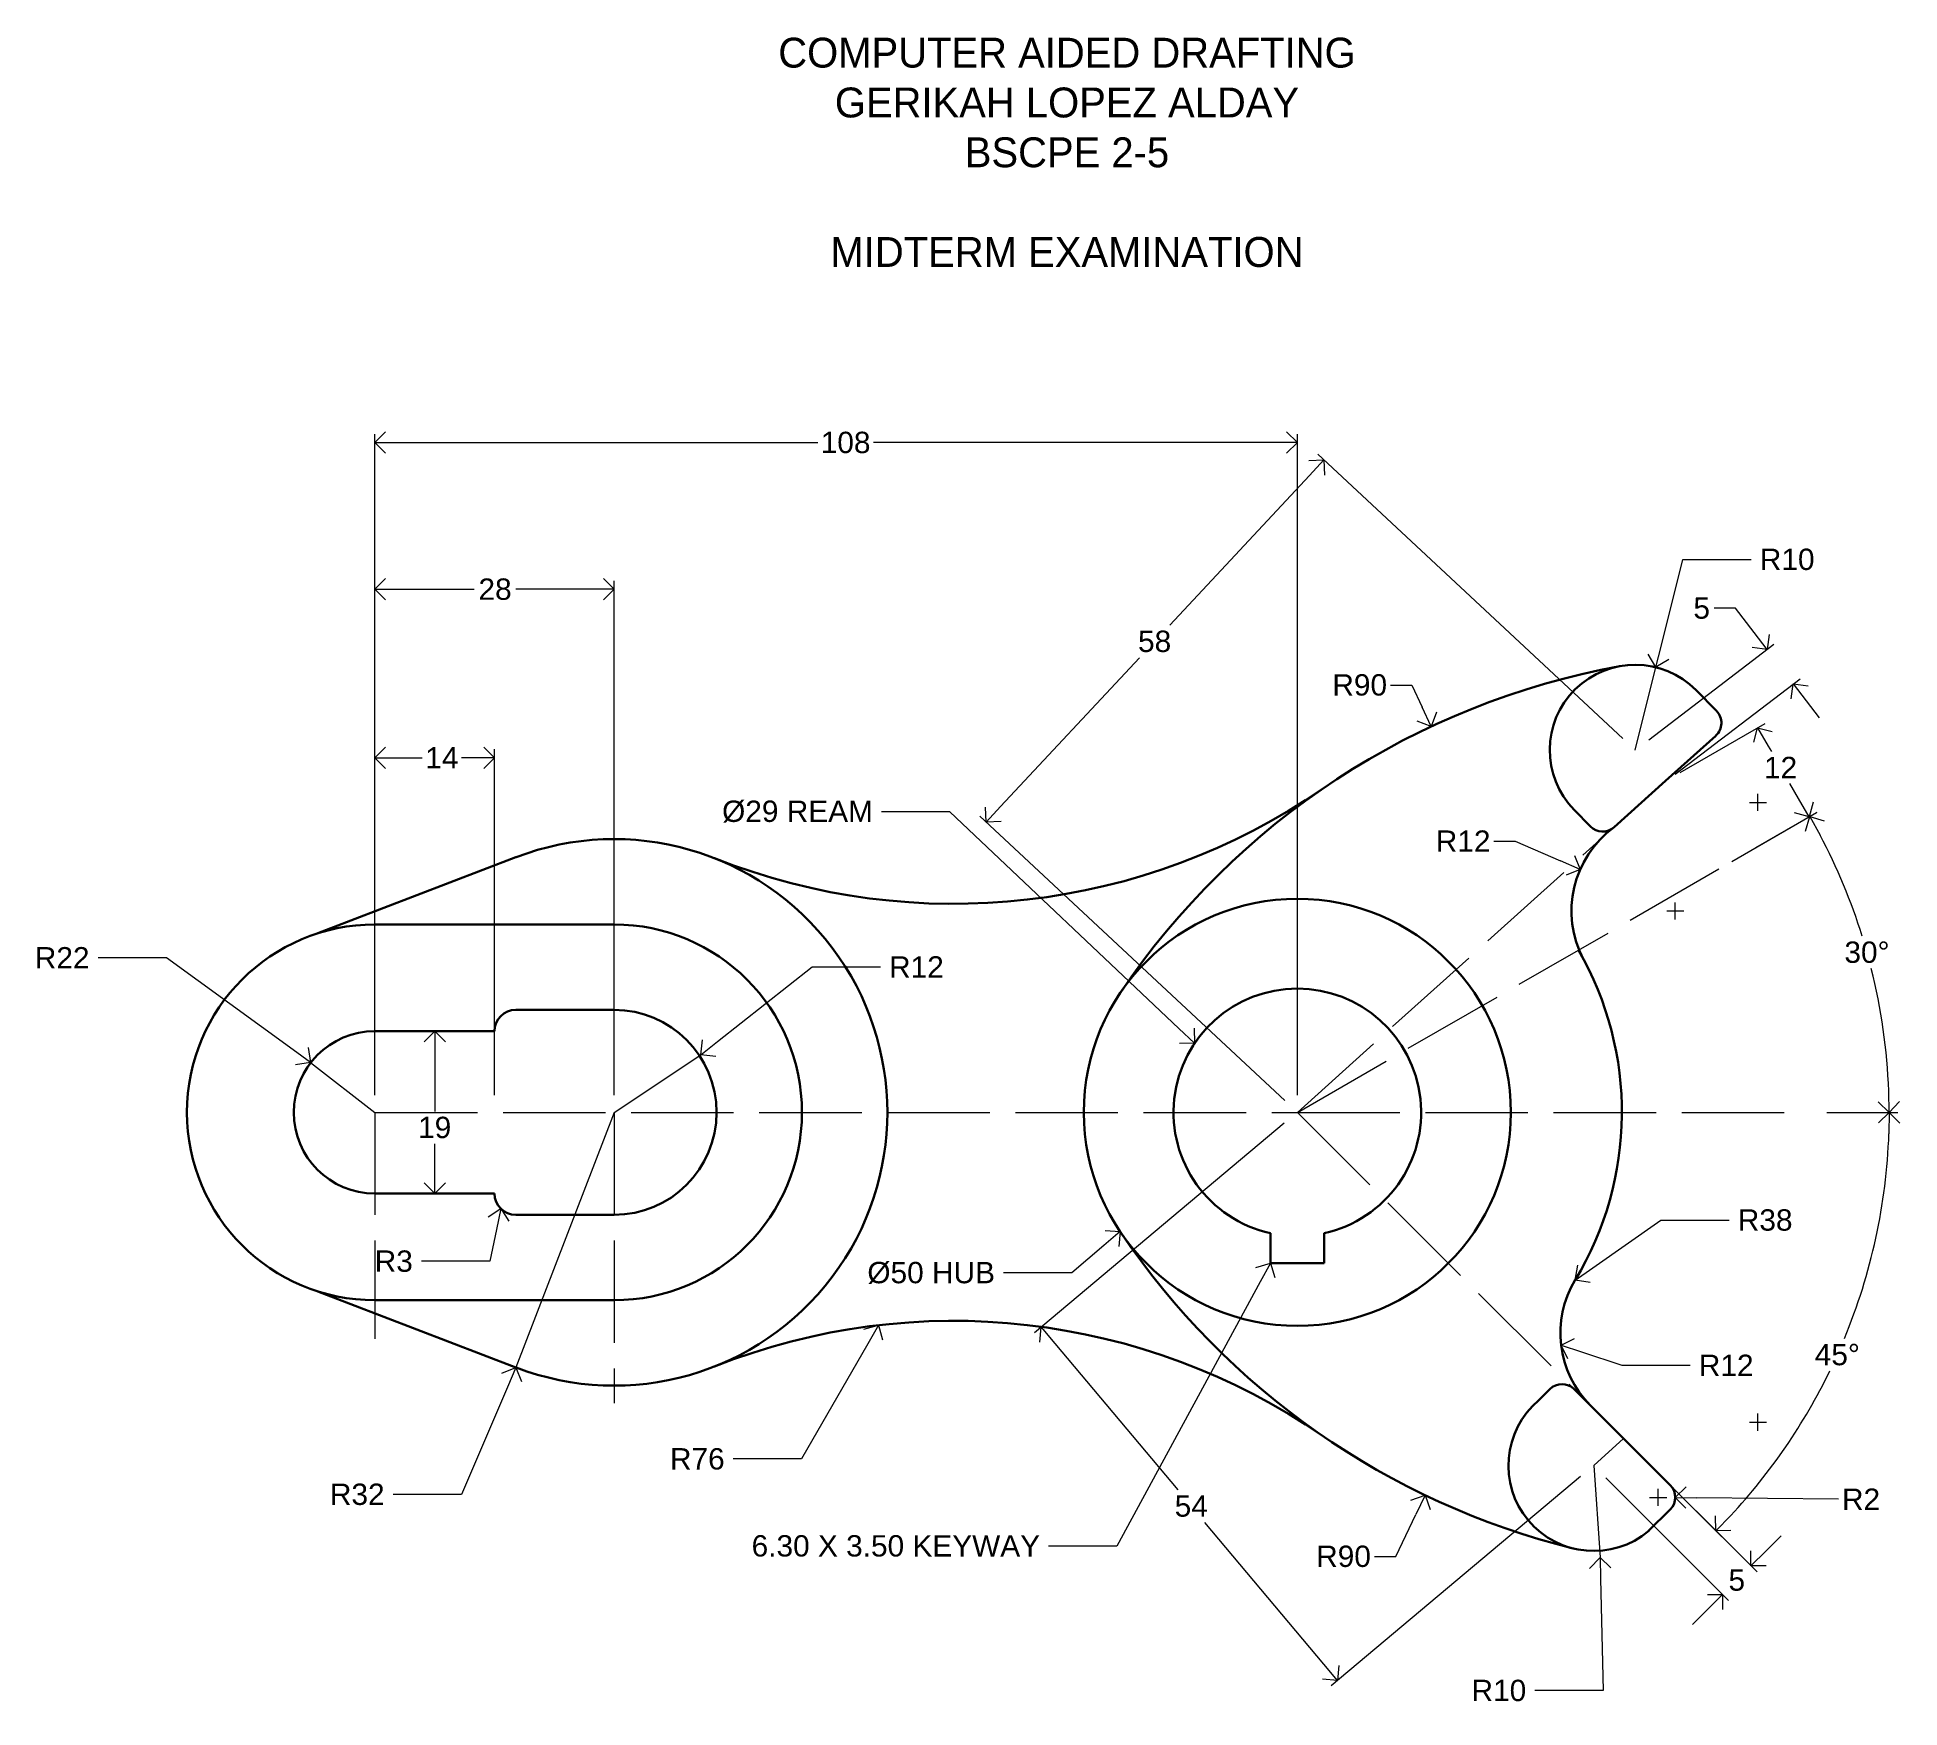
# Model space of a CAD drawing. Header units: millimetres. Extents: x 2112 to 2330, y 1592 to 1788.
import ezdxf
from ezdxf import colors
from ezdxf.entities.mleader import LeaderData, LeaderLine
from ezdxf.math import Vec2, Vec3

# ---------------------------------------------------------------- set-up
doc = ezdxf.new("R2010")
doc.units = ezdxf.units.MM
doc.linetypes.add('ACAD_ISO02W100', pattern=[15, 12, -3])
for name, color, linetype, lineweight in [('construction line', 50, 'ACAD_ISO02W100', 13), ('dimension line', 100, 'Continuous', 13), ('object line', 7, 'Continuous', 30)]:
    doc.layers.add(name, color=color, linetype=linetype, lineweight=lineweight)
doc.styles.get("Standard").update_dxf_attribs({"font": 'arial.ttf'})
doc.dimstyles.new('ISO-25', dxfattribs={"dimtxt": 2.5, "dimasz": 2.5, "dimexe": 1, "dimexo": 2, "dimtad": 0, "dimtih": 1, "dimtoh": 1, "dimdec": 0, "dimzin": 1, "dimdsep": 46, "dimtxsty": 'Standard', "dimblk": 'OPEN90', "dimcen": 1, "dimadec": 0, "dimazin": 0, "dimtfac": 1, "dimtdec": 0, "dimtofl": 0, "dimtmove": 0, "dimatfit": 3, "dimldrblk": 'ORIGIN2', "dimfxl": 1, "dimlwd": 13, "dimlwe": 13, "dimarcsym": 0})

# ---------------------------------------------------------------- blocks, each defined once
blk = doc.blocks.new('_Open90')
at = {"color": 0, "linetype": 'ByBlock', "lineweight": -2}
for p, q in [((0, 0), (-1, 0)), ((-0.5, 0.5), (0, 0)), ((0, 0), (-0.5, -0.5))]:
    blk.add_line(p, q, dxfattribs=at)
blk = doc.blocks.new('*D4')
at = {"layer": 'Defpoints', "color": 0, "transparency": 16777216}
for p in [(2179.74, 1723.42), (2151.74, 1662.17), (2179.74, 1662.17)]:
    blk.add_point(p, dxfattribs=at)
at = {"layer": 'dimension line', "color": 0, "linetype": 'Continuous', "lineweight": 13, "transparency": 16777216}
for p, q in [((2151.74, 1664.17), (2151.74, 1724.42)), ((2154.24, 1723.42), (2163.37, 1723.42)), ((2177.24, 1723.42), (2168.25, 1723.42)), ((2179.74, 1664.17), (2179.74, 1724.42))]:
    blk.add_line(p, q, dxfattribs=at)
at = {"layer": 'dimension line', "color": 0, "lineweight": 13, "transparency": 16777216, "xscale": 2.5, "yscale": 2.5, "zscale": 2.5, "rotation": 180}
blk.add_blockref('_Open90', (2151.74, 1723.42), dxfattribs=at)
at = {"layer": 'dimension line', "color": 0, "lineweight": 13, "transparency": 16777216, "xscale": 2.5, "yscale": 2.5, "zscale": 2.5}
blk.add_blockref('_Open90', (2179.74, 1723.42), dxfattribs=at)
at = {"layer": 'dimension line', "color": 0, "transparency": 16777216, "insert": (2165.81, 1723.42), "char_height": 2.5, "attachment_point": 5}
blk.add_mtext('28', dxfattribs=at)
blk = doc.blocks.new('_Origin2')
at = {"color": 0, "linetype": 'ByBlock', "lineweight": -2}
blk.add_line((-0.5, 0), (-1, 0), dxfattribs=at)
for radius in [0.5, 0.25]:
    blk.add_circle((0, 0), radius, dxfattribs=at)
blk = doc.blocks.new('*D5')
at = {"layer": 'Defpoints', "color": 0, "transparency": 16777216}
for p in [(2165.74, 1703.69), (2151.74, 1662.17), (2165.74, 1662.17)]:
    blk.add_point(p, dxfattribs=at)
at = {"layer": 'dimension line', "color": 0, "linetype": 'Continuous', "lineweight": 13, "transparency": 16777216}
for p, q in [((2151.74, 1664.17), (2151.74, 1704.69)), ((2154.24, 1703.69), (2157.29, 1703.69)), ((2163.24, 1703.69), (2161.88, 1703.69)), ((2165.74, 1664.17), (2165.74, 1704.69))]:
    blk.add_line(p, q, dxfattribs=at)
at = {"layer": 'dimension line', "color": 0, "lineweight": 13, "transparency": 16777216, "xscale": 2.5, "yscale": 2.5, "zscale": 2.5, "rotation": 180}
blk.add_blockref('_Open90', (2151.74, 1703.69), dxfattribs=at)
at = {"layer": 'dimension line', "color": 0, "lineweight": 13, "transparency": 16777216, "xscale": 2.5, "yscale": 2.5, "zscale": 2.5}
blk.add_blockref('_Open90', (2165.74, 1703.69), dxfattribs=at)
at = {"layer": 'dimension line', "color": 0, "transparency": 16777216, "insert": (2159.58, 1703.69), "char_height": 2.5, "attachment_point": 5}
blk.add_mtext('14', dxfattribs=at)
blk = doc.blocks.new('*D6')
at = {"layer": 'Defpoints', "color": 0, "transparency": 16777216}
for p in [(2259.74, 1740.6), (2151.74, 1662.17), (2259.74, 1662.17)]:
    blk.add_point(p, dxfattribs=at)
at = {"layer": 'dimension line', "color": 0, "linetype": 'Continuous', "lineweight": 13, "transparency": 16777216}
for p, q in [((2151.74, 1664.17), (2151.74, 1741.6)), ((2154.24, 1740.6), (2203.58, 1740.6)), ((2257.24, 1740.6), (2210.12, 1740.6)), ((2259.74, 1664.17), (2259.74, 1741.6))]:
    blk.add_line(p, q, dxfattribs=at)
at = {"layer": 'dimension line', "color": 0, "lineweight": 13, "transparency": 16777216, "xscale": 2.5, "yscale": 2.5, "zscale": 2.5, "rotation": 180}
blk.add_blockref('_Open90', (2151.74, 1740.6), dxfattribs=at)
at = {"layer": 'dimension line', "color": 0, "lineweight": 13, "transparency": 16777216, "xscale": 2.5, "yscale": 2.5, "zscale": 2.5}
blk.add_blockref('_Open90', (2259.74, 1740.6), dxfattribs=at)
at = {"layer": 'dimension line', "color": 0, "transparency": 16777216, "insert": (2206.85, 1740.6), "char_height": 2.5, "attachment_point": 5}
blk.add_mtext('108', dxfattribs=at)
blk = doc.blocks.new('*D7')
at = {"layer": 'Defpoints', "color": 0, "transparency": 16777216}
for p in [(2259.74, 1662.17), (2294.45, 1620.81), (2264.45, 1595.64)]:
    blk.add_point(p, dxfattribs=at)
at = {"layer": 'dimension line', "color": 0, "linetype": 'Continuous', "lineweight": 13, "transparency": 16777216}
for p, q in [((2258.2, 1660.89), (2228.98, 1636.36)), ((2231.35, 1635.09), (2245.73, 1617.96)), ((2292.91, 1619.52), (2263.69, 1595)), ((2262.85, 1597.55), (2248.91, 1614.16))]:
    blk.add_line(p, q, dxfattribs=at)
at = {"layer": 'dimension line', "color": 0, "lineweight": 13, "transparency": 16777216, "xscale": 2.5, "yscale": 2.5, "zscale": 2.5}
for p, rotation in [((2229.74, 1637.01), 130.0000000000001), ((2264.45, 1595.64), 310.0000000000001)]:
    blk.add_blockref('_Open90', p, dxfattribs=dict(at, rotation=rotation))
at = {"layer": 'dimension line', "color": 0, "transparency": 16777216, "insert": (2247.32, 1616.06), "char_height": 2.5, "attachment_point": 5}
blk.add_mtext('54', dxfattribs=at)
blk = doc.blocks.new('*D8')
at = {"layer": 'Defpoints', "color": 0, "transparency": 16777216}
for p in [(2262.85, 1738.57), (2299.29, 1704.59), (2259.74, 1662.17)]:
    blk.add_point(p, dxfattribs=at)
at = {"layer": 'dimension line', "color": 0, "linetype": 'Continuous', "lineweight": 13, "transparency": 16777216}
for p, q in [((2297.83, 1705.96), (2262.12, 1739.26)), ((2261.15, 1736.75), (2244.8, 1719.22)), ((2225, 1697.98), (2241.25, 1715.41)), ((2258.27, 1663.54), (2222.56, 1696.84))]:
    blk.add_line(p, q, dxfattribs=at)
at = {"layer": 'dimension line', "color": 0, "lineweight": 13, "transparency": 16777216, "xscale": 2.5, "yscale": 2.5, "zscale": 2.5}
for p, rotation in [((2262.85, 1738.57), 47.00000000000004), ((2223.29, 1696.16), 227)]:
    blk.add_blockref('_Open90', p, dxfattribs=dict(at, rotation=rotation))
at = {"layer": 'dimension line', "color": 0, "transparency": 16777216, "insert": (2243.03, 1717.31), "char_height": 2.5, "attachment_point": 5}
blk.add_mtext('58', dxfattribs=at)
blk = doc.blocks.new('*D14')
at = {"layer": 'Defpoints', "color": 0, "transparency": 16777216}
for p in [(2311.7, 1692.17), (2327.96, 1674.2), (2259.74, 1662.17), (2259.74, 1662.17), (2319.74, 1662.17)]:
    blk.add_point(p, dxfattribs=at)
at = {"layer": 'dimension line', "color": 0, "linetype": 'Continuous', "lineweight": 13, "transparency": 16777216}
for p, q in [((2313.43, 1693.17), (2320.6, 1697.31)), ((2321.74, 1662.17), (2330.02, 1662.17))]:
    blk.add_line(p, q, dxfattribs=at)
for start, end in [(17.3356, 27.9324), (2.0676, 14.0668)]:
    blk.add_arc((2259.74, 1662.17), 69.28, start, end, dxfattribs=at)
at = {"layer": 'dimension line', "color": 0, "lineweight": 13, "transparency": 16777216, "xscale": 2.5, "yscale": 2.5, "zscale": 2.5}
for p, rotation in [((2319.73, 1696.81), 118.9661874360158), ((2329.02, 1662.17), 271.033812563984)]:
    blk.add_blockref('_Open90', p, dxfattribs=dict(at, rotation=rotation))
at = {"layer": 'dimension line', "color": 0, "transparency": 16777216, "insert": (2326.43, 1680.91), "char_height": 2.5, "attachment_point": 5}
blk.add_mtext('30°', dxfattribs=at)
blk = doc.blocks.new('*D16')
at = {"layer": 'Defpoints', "color": 0, "transparency": 16777216}
for p in [(2259.74, 1662.17), (2259.74, 1662.17), (2319.74, 1662.17), (2326.68, 1644.24), (2297.92, 1623.99)]:
    blk.add_point(p, dxfattribs=at)
at = {"layer": 'dimension line', "color": 0, "linetype": 'Continuous', "lineweight": 13, "transparency": 16777216}
for p, q in [((2321.74, 1662.17), (2330.04, 1662.17)), ((2299.33, 1622.58), (2309.45, 1612.46))]:
    blk.add_line(p, q, dxfattribs=at)
for start, end in [(337.5281, 357.9332), (317.0668, 334.0904)]:
    blk.add_arc((2259.74, 1662.17), 69.31, start, end, dxfattribs=at)
at = {"layer": 'dimension line', "color": 0, "lineweight": 13, "transparency": 16777216, "xscale": 2.5, "yscale": 2.5, "zscale": 2.5}
for p, rotation in [((2329.04, 1662.17), 88.96658089451034), ((2308.74, 1613.17), 226.0334191054892)]:
    blk.add_blockref('_Open90', p, dxfattribs=dict(at, rotation=rotation))
at = {"layer": 'dimension line', "color": 0, "transparency": 16777216, "insert": (2322.96, 1633.79), "char_height": 2.5, "attachment_point": 5}
blk.add_mtext('45°', dxfattribs=at)
blk = doc.blocks.new('*D17')
at = {"layer": 'Defpoints', "color": 0, "transparency": 16777216}
for p in [(2317.8, 1712.34), (2299.29, 1704.59), (2302.37, 1700.56)]:
    blk.add_point(p, dxfattribs=at)
at = {"layer": 'dimension line', "color": 0, "linetype": 'Continuous', "lineweight": 13, "transparency": 16777216}
for p, q in [((2311.04, 1721.21), (2308.54, 1721.21)), ((2313.21, 1718.36), (2311.04, 1721.21)), ((2300.88, 1705.81), (2315.52, 1716.98)), ((2303.96, 1701.77), (2318.6, 1712.95)), ((2319.32, 1710.36), (2320.84, 1708.37))]:
    blk.add_line(p, q, dxfattribs=at)
at = {"layer": 'dimension line', "color": 0, "lineweight": 13, "transparency": 16777216, "xscale": 2.5, "yscale": 2.5, "zscale": 2.5}
for p, rotation in [((2314.73, 1716.37), 307.3552003775955), ((2317.8, 1712.34), 127.3552003775955)]:
    blk.add_blockref('_Open90', p, dxfattribs=dict(at, rotation=rotation))
at = {"layer": 'dimension line', "color": 0, "transparency": 16777216, "insert": (2307.08, 1721.21), "char_height": 2.5, "attachment_point": 5}
blk.add_mtext('5', dxfattribs=at)
blk = doc.blocks.new('*D19')
at = {"layer": 'Defpoints', "color": 0, "transparency": 16777216}
for p in [(2297.77, 1624.14), (2294.45, 1620.81), (2312.85, 1609.06)]:
    blk.add_point(p, dxfattribs=at)
at = {"layer": 'dimension line', "color": 0, "linetype": 'Continuous', "lineweight": 13, "transparency": 16777216}
for p, q in [((2299.19, 1622.72), (2313.56, 1608.35)), ((2295.86, 1619.39), (2310.23, 1605.02)), ((2314.62, 1610.82), (2316.39, 1612.59)), ((2307.76, 1603.96), (2305.99, 1602.19))]:
    blk.add_line(p, q, dxfattribs=at)
at = {"layer": 'dimension line', "color": 0, "lineweight": 13, "transparency": 16777216, "xscale": 2.5, "yscale": 2.5, "zscale": 2.5}
for p, rotation in [((2312.85, 1609.06), 225), ((2309.52, 1605.73), 45)]:
    blk.add_blockref('_Open90', p, dxfattribs=dict(at, rotation=rotation))
at = {"layer": 'dimension line', "color": 0, "transparency": 16777216, "insert": (2311.19, 1607.39), "char_height": 2.5, "attachment_point": 5}
blk.add_mtext('5', dxfattribs=at)
blk = doc.blocks.new('*D20')
at = {"layer": 'Defpoints', "color": 0, "transparency": 16777216}
for p in [(2292.85, 1690.61), (2303.99, 1685.76)]:
    blk.add_point(p, dxfattribs=at)
at = {"layer": 'dimension line', "color": 0, "linetype": 'Continuous', "lineweight": 13, "transparency": 16777216}
for p, q in [((2282.75, 1693.93), (2285.25, 1693.93)), ((2285.25, 1693.93), (2290.56, 1691.61))]:
    blk.add_line(p, q, dxfattribs=at)
at = {"layer": 'dimension line', "color": 0, "lineweight": 13, "transparency": 16777216}
for p, q in [((2302.99, 1685.76), (2304.99, 1685.76)), ((2303.99, 1684.76), (2303.99, 1686.76))]:
    blk.add_line(p, q, dxfattribs=at)
at = {"layer": 'dimension line', "color": 0, "lineweight": 13, "transparency": 16777216, "xscale": 2.5, "yscale": 2.5, "zscale": 2.5, "rotation": 336.4455632401932}
blk.add_blockref('_Open90', (2292.85, 1690.61), dxfattribs=at)
at = {"layer": 'dimension line', "color": 0, "transparency": 16777216, "insert": (2279.15, 1693.93), "char_height": 2.5, "attachment_point": 5}
blk.add_mtext('R12', dxfattribs=at)
blk = doc.blocks.new('*D21')
at = {"layer": 'Defpoints', "color": 0, "transparency": 16777216}
for p in [(2302.84, 1700.98), (2319.66, 1696.77), (2308.87, 1690.54)]:
    blk.add_point(p, dxfattribs=at)
at = {"layer": 'dimension line', "color": 0, "linetype": 'Continuous', "lineweight": 13, "transparency": 16777216}
for p, q in [((2304.57, 1701.98), (2314.5, 1707.71)), ((2314.88, 1705.05), (2315.24, 1704.43)), ((2318.41, 1698.94), (2317.41, 1700.67)), ((2310.6, 1691.54), (2320.53, 1697.27))]:
    blk.add_line(p, q, dxfattribs=at)
at = {"layer": 'dimension line', "color": 0, "lineweight": 13, "transparency": 16777216, "xscale": 2.5, "yscale": 2.5, "zscale": 2.5}
for p, rotation in [((2313.63, 1707.21), 119.9999999999994), ((2319.66, 1696.77), 299.9999999999994)]:
    blk.add_blockref('_Open90', p, dxfattribs=dict(at, rotation=rotation))
at = {"layer": 'dimension line', "color": 0, "transparency": 16777216, "insert": (2316.32, 1702.55), "char_height": 2.5, "attachment_point": 5}
blk.add_mtext('12', dxfattribs=at)
blk = doc.blocks.new('*D22')
at = {"layer": 'Defpoints', "color": 0, "transparency": 16777216}
for p in [(2313.66, 1698.47), (2274.7, 1617.33)]:
    blk.add_point(p, dxfattribs=at)
at = {"layer": 'dimension line', "color": 0, "lineweight": 13, "transparency": 16777216}
for p, q in [((2313.66, 1697.47), (2313.66, 1699.47)), ((2312.66, 1698.47), (2314.66, 1698.47))]:
    blk.add_line(p, q, dxfattribs=at)
at = {"layer": 'dimension line', "color": 0, "linetype": 'Continuous', "lineweight": 13, "transparency": 16777216}
for p, q in [((2271.26, 1610.17), (2273.62, 1615.08)), ((2268.76, 1610.17), (2271.26, 1610.17))]:
    blk.add_line(p, q, dxfattribs=at)
at = {"layer": 'dimension line', "color": 0, "lineweight": 13, "transparency": 16777216, "xscale": 2.5, "yscale": 2.5, "zscale": 2.5, "rotation": 64.35105168452641}
blk.add_blockref('_Open90', (2274.7, 1617.33), dxfattribs=at)
at = {"layer": 'dimension line', "color": 0, "transparency": 16777216, "insert": (2265.15, 1610.17), "char_height": 2.5, "attachment_point": 5}
blk.add_mtext('R90', dxfattribs=at)
blk = doc.blocks.new('*D23')
at = {"layer": 'Defpoints', "color": 0, "transparency": 16777216}
for p in [(2275.42, 1707.36), (2313.67, 1625.89)]:
    blk.add_point(p, dxfattribs=at)
at = {"layer": 'dimension line', "color": 0, "linetype": 'Continuous', "lineweight": 13, "transparency": 16777216}
for p, q in [((2270.65, 1712.21), (2273.15, 1712.21)), ((2273.15, 1712.21), (2274.36, 1709.63))]:
    blk.add_line(p, q, dxfattribs=at)
at = {"layer": 'dimension line', "color": 0, "lineweight": 13, "transparency": 16777216}
for p, q in [((2313.67, 1624.89), (2313.67, 1626.89)), ((2312.67, 1625.89), (2314.67, 1625.89))]:
    blk.add_line(p, q, dxfattribs=at)
at = {"layer": 'dimension line', "color": 0, "lineweight": 13, "transparency": 16777216, "xscale": 2.5, "yscale": 2.5, "zscale": 2.5, "rotation": 295.1472268148989}
blk.add_blockref('_Open90', (2275.42, 1707.36), dxfattribs=at)
at = {"layer": 'dimension line', "color": 0, "transparency": 16777216, "insert": (2267.04, 1712.21), "char_height": 2.5, "attachment_point": 5}
blk.add_mtext('R90', dxfattribs=at)
blk = doc.blocks.new('*D24')
at = {"layer": 'Defpoints', "color": 0, "transparency": 16777216}
for p in [(2301.99, 1617.09), (2303.99, 1617.07)]:
    blk.add_point(p, dxfattribs=at)
at = {"layer": 'dimension line', "color": 0, "lineweight": 13, "transparency": 16777216}
for p, q in [((2301.99, 1616.09), (2301.99, 1618.09)), ((2300.99, 1617.09), (2302.99, 1617.09))]:
    blk.add_line(p, q, dxfattribs=at)
at = {"layer": 'dimension line', "color": 0, "linetype": 'Continuous', "lineweight": 13, "transparency": 16777216}
blk.add_line((2323.11, 1616.87), (2306.49, 1617.04), dxfattribs=at)
at = {"layer": 'dimension line', "color": 0, "lineweight": 13, "transparency": 16777216, "xscale": 2.5, "yscale": 2.5, "zscale": 2.5, "rotation": 179.3943594146048}
blk.add_blockref('_Open90', (2303.99, 1617.07), dxfattribs=at)
at = {"layer": 'dimension line', "color": 0, "transparency": 16777216, "insert": (2325.74, 1616.87), "char_height": 2.5, "attachment_point": 5}
blk.add_mtext('R2', dxfattribs=at)
blk = doc.blocks.new('*D25')
at = {"layer": 'Defpoints', "color": 0, "transparency": 16777216}
for p in [(2158.74, 1671.67), (2158.74, 1652.67), (2158.74, 1652.67)]:
    blk.add_point(p, dxfattribs=at)
at = {"layer": 'dimension line', "color": 0, "linetype": 'Continuous', "lineweight": 13, "transparency": 16777216}
for p, q in [((2156.74, 1671.67), (2157.74, 1671.67)), ((2158.74, 1669.17), (2158.74, 1662.29)), ((2158.74, 1655.17), (2158.74, 1658.49)), ((2156.74, 1652.67), (2157.74, 1652.67))]:
    blk.add_line(p, q, dxfattribs=at)
at = {"layer": 'dimension line', "color": 0, "lineweight": 13, "transparency": 16777216, "xscale": 2.5, "yscale": 2.5, "zscale": 2.5}
for p, rotation in [((2158.74, 1671.67), 90), ((2158.74, 1652.67), 270)]:
    blk.add_blockref('_Open90', p, dxfattribs=dict(at, rotation=rotation))
at = {"layer": 'dimension line', "color": 0, "transparency": 16777216, "insert": (2158.74, 1660.39), "char_height": 2.5, "attachment_point": 5}
blk.add_mtext('19', dxfattribs=at)

msp = doc.modelspace()

# ---------------------------------------------------------------- linework, layer by layer
at = {"layer": 'construction line'}
for p, q in [((2259.74, 1662.17), (2302.84, 1700.98)), ((2302.37, 1700.56), (2302.84, 1700.98)), ((2259.74, 1662.17), (2311.7, 1692.17)), ((2151.74, 1662.17), (2259.74, 1662.17)), ((2151.74, 1662.17), (2151.74, 1635.66)), ((2151.74, 1662.17), (2165.74, 1662.17)), ((2151.74, 1662.17), (2179.74, 1662.17)), ((2179.74, 1662.17), (2179.74, 1628.12)), ((2259.74, 1662.17), (2319.74, 1662.17)), ((2259.74, 1662.17), (2297.92, 1623.99)), ((2288.02, 1628.47), (2288.02, 1628.47)), ((2288.02, 1628.47), (2288.02, 1628.47)), ((2288.02, 1628.47), (2288.02, 1628.47))]:
    msp.add_line(p, q, dxfattribs=at)
at = {"layer": 'dimension line'}
for p, q in [((2299.29, 1704.59), (2301.71, 1714.29)), ((2179.74, 1662.17), (2189.9, 1668.91)), ((2144.2, 1668.02), (2151.74, 1662.17)), ((2179.74, 1662.17), (2168.26, 1632.3)), ((2262.07, 1624.72), (2262.07, 1624.72)), ((2262.07, 1624.72), (2262.07, 1624.72)), ((2262.07, 1624.72), (2262.07, 1624.72)), ((2262.07, 1624.72), (2262.07, 1624.72)), ((2297.92, 1623.99), (2294.45, 1620.81)), ((2294.45, 1620.81), (2295.18, 1610.05))]:
    msp.add_line(p, q, dxfattribs=at)
at = {"layer": 'object line'}
for p, q in [((2306.42, 1711.6), (2308.81, 1709.17)), ((2302.84, 1700.98), (2308.72, 1706.28)), ((2296.82, 1695.57), (2302.84, 1700.98)), ((2292.16, 1697.58), (2294.06, 1695.65)), ((2145.06, 1683.14), (2168.26, 1692.05)), ((2151.74, 1684.17), (2179.74, 1684.17)), ((2179.74, 1674.17), (2168.24, 1674.17)), ((2165.74, 1671.67), (2151.74, 1671.67)), ((2165.74, 1671.67), (2165.74, 1671.67)), ((2165.74, 1652.67), (2151.74, 1652.67)), ((2165.74, 1652.67), (2165.74, 1652.67)), ((2179.74, 1650.17), (2168.24, 1650.17)), ((2256.59, 1648.02), (2256.59, 1644.52)), ((2262.89, 1644.52), (2262.89, 1648.02)), ((2256.59, 1644.52), (2262.89, 1644.52)), ((2145.06, 1641.21), (2168.26, 1632.3)), ((2151.74, 1640.17), (2179.74, 1640.17)), ((2288.02, 1628.47), (2289.32, 1629.76)), ((2292.14, 1629.76), (2303.4, 1618.51)), ((2300.87, 1613.15), (2303.4, 1615.68))]:
    msp.add_line(p, q, dxfattribs=at)
msp.add_circle((2259.74, 1662.17), 25, dxfattribs=at)
for centre, radius, start, end in [((2313.67, 1625.89), 90, 100.3536, 146.073), ((2299.29, 1704.59), 10, 44.5, 224.5), ((2307.39, 1707.77), 2, 312, 44.5), ((2219.49, 1762.59), 76, 248.4027, 304.6348), ((2259.74, 1662.17), 38, 85.552, 85.5523), ((2303.99, 1685.76), 12.15, 126.1643, 207.873), ((2295.48, 1697.05), 2, 224.5, 312), ((2179.74, 1662.17), 32, 248.9927, 111.0073), ((2151.74, 1662.17), 22, 90, 270), ((2179.74, 1662.17), 22, 270, 90), ((2259.74, 1662.17), 38, 328.8865, 30), ((2259.74, 1662.17), 14.5, 282.5471, 257.4529), ((2168.24, 1671.67), 2.5, 90, 180), ((2179.74, 1662.17), 12, 270, 90), ((2151.74, 1662.17), 9.5, 90, 270), ((2168.24, 1652.67), 2.5, 180, 270), ((2313.66, 1698.47), 90, 213.9408, 256.1028), ((2302.54, 1636.34), 12, 148.8865, 225), ((2219.49, 1561.76), 76, 55.3628, 111.601), ((2290.73, 1628.35), 2, 45, 135), ((2294.45, 1620.81), 10, 130, 310), ((2259.74, 1662.17), 38, 274.4615, 274.4618), ((2259.74, 1662.17), 38, 274.4615, 274.4618), ((2301.99, 1617.09), 2, 315, 45)]:
    msp.add_arc(centre, radius, start, end, dxfattribs=at)

# ---------------------------------------------------------------- texts
at = {"layer": 'object line', "insert": (2177.2, 1788.01), "char_height": 3.5, "attachment_point": 1}
msp.add_mtext_dynamic_manual_height_columns('\\pxqc;{\\fArtifakt Element Book|b0|i0|c0|p34;COMPUTER AIDED DRAFTING\\PGERIKAH LOPEZ ALDAY\\PBSCPE 2-5\\P\\PMIDTERM EXAMINATION}', width=111.136, gutter_width=12.5, heights=[0], dxfattribs=at)

# ---------------------------------------------------------------- dimensions: what is measured, and where the dimension line sits
at = {"layer": 'dimension line'}
for base, p2, picture, middle in [((2259.74, 1740.6), (2259.74, 1662.17), '*D6', (2206.85, 1740.6)), ((2179.74, 1723.42), (2179.74, 1662.17), '*D4', (2165.81, 1723.42)), ((2165.74, 1703.69), (2165.74, 1662.17), '*D5', (2159.58, 1703.69))]:
    dim = msp.add_linear_dim(base=base, p1=(2151.74, 1662.17), p2=p2, dimstyle='ISO-25', dxfattribs=at)
    dim.commit()
    dim.dimension.update_dxf_attribs({"geometry": picture, "text_midpoint": middle, "dimtype": 160})
for base, p1, p2, angle, picture, middle, dimtype in [((2262.85, 1738.57), (2259.74, 1662.17), (2299.29, 1704.59), 47, '*D8', (2243.03, 1717.31), 161), ((2317.8, 1712.34), (2299.29, 1704.59), (2302.37, 1700.56), 307.3552, '*D17', (2307.08, 1721.21), 161), ((2319.66, 1696.77), (2302.84, 1700.98), (2308.87, 1690.54), 300, '*D21', (2316.32, 1702.55), 161), ((2158.74, 1652.67), (2158.74, 1671.67), (2158.74, 1652.67), 90, '*D25', (2158.74, 1660.39), 160), ((2264.45, 1595.64), (2259.74, 1662.17), (2294.45, 1620.81), 310, '*D7', (2247.32, 1616.06), 161), ((2312.85, 1609.06), (2294.45, 1620.81), (2297.77, 1624.14), 45, '*D19', (2311.19, 1607.39), 161)]:
    dim = msp.add_linear_dim(base=base, p1=p1, p2=p2, angle=angle, dimstyle='ISO-25', dxfattribs=at)
    dim.commit()
    dim.dimension.update_dxf_attribs({"geometry": picture, "text_midpoint": middle, "dimtype": dimtype})
for center, mpoint, picture, middle in [((2313.67, 1625.89), (2275.42, 1707.36), '*D23', (2267.04, 1712.21)), ((2313.66, 1698.47), (2274.7, 1617.33), '*D22', (2265.15, 1610.17)), ((2303.99, 1685.76), (2292.85, 1690.61), '*D20', (2279.15, 1693.93)), ((2301.99, 1617.09), (2303.99, 1617.07), '*D24', (2323.11, 1616.87))]:
    dim = msp.add_radius_dim(center=center, mpoint=mpoint, dimstyle='ISO-25', dxfattribs=at)
    dim.commit()
    dim.dimension.update_dxf_attribs({"geometry": picture, "text_midpoint": middle, "dimtype": 164})
for base, line1, line2, picture, middle in [((2327.96, 1674.2), ((2259.74, 1662.17), (2319.74, 1662.17)), ((2259.74, 1662.17), (2311.7, 1692.17)), '*D14', (2326.43, 1680.91)), ((2326.68, 1644.24), ((2259.74, 1662.17), (2297.92, 1623.99)), ((2259.74, 1662.17), (2319.74, 1662.17)), '*D16', (2322.96, 1633.79))]:
    dim = msp.add_angular_dim_2l(base=base, line1=line1, line2=line2, dimstyle='ISO-25', dxfattribs=at)
    dim.commit()
    dim.dimension.update_dxf_attribs({"geometry": picture, "text_midpoint": middle, "dimtype": 162})

# ---------------------------------------------------------------- leaders
ml = msp.add_multileader_mtext('Standard', dxfattribs=at)
ml.set_content('R10', color=256)
ml.set_leader_properties(linetype='Continuous', lineweight=13)
ml.set_arrow_properties(name='OPEN90')
ml.build(insert=Vec2(0, 0))
ml.multileader.update_dxf_attribs({"arrow_head_size": 2.5})
ctx = ml.context
ctx.base_point, ctx.char_height, ctx.arrow_head_size, ctx.landing_gap_size, ctx.plane_origin = Vec3(2312.89, 1726.91), 2.5, 2.5, 1, Vec3(2299.29, 1714.59)
notes = []
notes.append((ctx, [(0, (1, 1, 0), (2304.89, 1726.91), (1, 0), 8, [(0, [(2301.71, 1714.29)], 0, [])])]))
ctx.mtext.insert, ctx.mtext.flow_direction = Vec3(2313.89, 1728.18), 5
ml = msp.add_multileader_mtext('Standard', dxfattribs=at)
ml.set_content('%%C29 REAM', color=256)
ml.set_leader_properties(linetype='Continuous', lineweight=13)
ml.set_arrow_properties(name='OPEN90')
ml.build(insert=Vec2(0, 0))
ml.multileader.update_dxf_attribs({"arrow_head_size": 2.5})
ctx = ml.context
ctx.base_point, ctx.char_height, ctx.arrow_head_size, ctx.landing_gap_size, ctx.plane_origin = Vec3(2191.79, 1697.38), 2.5, 2.5, 1, Vec3(2238.99, 1676.13)
ctx.text_align_type = 2
notes.append((ctx, [(0, (1, 1, 0), (2219.05, 1697.38), (-1, 0), 8, [(0, [(2247.7, 1670.27)], 0, [])])]))
ctx.mtext.insert, ctx.mtext.alignment, ctx.mtext.flow_direction = Vec3(2210.05, 1698.68), 3, 5
ml = msp.add_multileader_mtext('Standard', dxfattribs=at)
ml.set_content('R22', color=256)
ml.set_leader_properties(linetype='Continuous', lineweight=13)
ml.set_arrow_properties(name='OPEN90')
ml.build(insert=Vec2(0, 0))
ml.multileader.update_dxf_attribs({"arrow_head_size": 2.5})
ctx = ml.context
ctx.base_point, ctx.char_height, ctx.arrow_head_size, ctx.landing_gap_size, ctx.plane_origin = Vec3(2111.38, 1680.27), 2.5, 2.5, 1, Vec3(2144.76, 1668.62)
ctx.text_align_type = 2
notes.append((ctx, [(0, (1, 1, 0), (2127.33, 1680.27), (-1, 0), 8, [(0, [(2144.2, 1668.02)], 0, [])])]))
ctx.mtext.insert, ctx.mtext.alignment, ctx.mtext.flow_direction = Vec3(2118.33, 1681.52), 3, 5
ml = msp.add_multileader_mtext('Standard', dxfattribs=at)
ml.set_content('R12', color=256)
ml.set_leader_properties(linetype='Continuous', lineweight=13)
ml.set_arrow_properties(name='OPEN90')
ml.build(insert=Vec2(0, 0))
ml.multileader.update_dxf_attribs({"arrow_head_size": 2.5})
ctx = ml.context
ctx.base_point, ctx.char_height, ctx.arrow_head_size, ctx.landing_gap_size, ctx.plane_origin = Vec3(2210.94, 1679.2), 2.5, 2.5, 1, Vec3(2188.41, 1670.46)
notes.append((ctx, [(0, (1, 1, 0), (2202.94, 1679.2), (1, 0), 8, [(0, [(2189.9, 1668.91)], 0, [])])]))
ctx.mtext.insert, ctx.mtext.flow_direction = Vec3(2211.94, 1680.45), 5
ml = msp.add_multileader_mtext('Standard', dxfattribs=at)
ml.set_content('R3', color=256)
ml.set_leader_properties(linetype='Continuous', lineweight=13)
ml.set_arrow_properties(name='OPEN90')
ml.build(insert=Vec2(0, 0))
ml.multileader.update_dxf_attribs({"arrow_head_size": 2.5})
ctx = ml.context
ctx.base_point, ctx.char_height, ctx.arrow_head_size, ctx.landing_gap_size, ctx.plane_origin = Vec3(2151.15, 1644.73), 2.5, 2.5, 1, Vec3(2166.47, 1650.91)
ctx.text_align_type = 2
notes.append((ctx, [(0, (1, 1, 0), (2165.18, 1644.73), (-1, 0), 8, [(0, [(2166.47, 1650.91)], 0, [])])]))
ctx.mtext.insert, ctx.mtext.alignment, ctx.mtext.flow_direction = Vec3(2156.18, 1646), 3, 5
ml = msp.add_multileader_mtext('Standard', dxfattribs=at)
ml.set_content('R38', color=256)
ml.set_leader_properties(linetype='Continuous', lineweight=13)
ml.set_arrow_properties(name='OPEN90')
ml.build(insert=Vec2(0, 0))
ml.multileader.update_dxf_attribs({"arrow_head_size": 2.5})
ctx = ml.context
ctx.base_point, ctx.char_height, ctx.arrow_head_size, ctx.landing_gap_size, ctx.plane_origin = Vec3(2310.31, 1649.54), 2.5, 2.5, 1, Vec3(2292.27, 1642.54)
notes.append((ctx, [(0, (1, 1, 0), (2302.31, 1649.54), (1, 0), 8, [(0, [(2292.27, 1642.54)], 0, [])])]))
ctx.mtext.insert, ctx.mtext.flow_direction = Vec3(2311.31, 1650.82), 5
ml = msp.add_multileader_mtext('Standard', dxfattribs=at)
ml.set_content('%%C50 HUB', color=256)
ml.set_leader_properties(linetype='Continuous', lineweight=13)
ml.set_arrow_properties(name='OPEN90')
ml.build(insert=Vec2(0, 0))
ml.multileader.update_dxf_attribs({"arrow_head_size": 2.5})
ctx = ml.context
ctx.base_point, ctx.char_height, ctx.arrow_head_size, ctx.landing_gap_size, ctx.plane_origin = Vec3(2208.72, 1643.36), 2.5, 2.5, 1, Vec3(2238.99, 1648.22)
ctx.text_align_type = 2
notes.append((ctx, [(0, (1, 1, 0), (2233.34, 1643.36), (-1, 0), 8, [(0, [(2238.99, 1648.22)], 0, [])])]))
ctx.mtext.insert, ctx.mtext.alignment, ctx.mtext.flow_direction = Vec3(2224.34, 1644.66), 3, 5
ml = msp.add_multileader_mtext('Standard', dxfattribs=at)
ml.set_content('6.30 X 3.50 KEYWAY', color=256)
ml.set_leader_properties(linetype='Continuous', lineweight=13)
ml.set_arrow_properties(name='OPEN90')
ml.build(insert=Vec2(0, 0))
ml.multileader.update_dxf_attribs({"arrow_head_size": 2.5})
ctx = ml.context
ctx.base_point, ctx.char_height, ctx.arrow_head_size, ctx.landing_gap_size, ctx.plane_origin = Vec3(2195, 1611.39), 2.5, 2.5, 1, Vec3(2256.59, 1644.52)
ctx.text_align_type = 2
notes.append((ctx, [(0, (1, 1, 0), (2238.62, 1611.39), (-1, 0), 8, [(0, [(2256.59, 1644.52)], 0, [])])]))
ctx.mtext.insert, ctx.mtext.alignment, ctx.mtext.flow_direction = Vec3(2229.62, 1612.66), 3, 5
ml = msp.add_multileader_mtext('Standard', dxfattribs=at)
ml.set_content('R76', color=256)
ml.set_leader_properties(linetype='Continuous', lineweight=13)
ml.set_arrow_properties(name='OPEN90')
ml.build(insert=Vec2(0, 0))
ml.multileader.update_dxf_attribs({"arrow_head_size": 2.5})
ctx = ml.context
ctx.base_point, ctx.char_height, ctx.arrow_head_size, ctx.landing_gap_size, ctx.plane_origin = Vec3(2185.72, 1621.58), 2.5, 2.5, 1, Vec3(2210.69, 1637.25)
ctx.text_align_type = 2
notes.append((ctx, [(0, (1, 1, 0), (2201.69, 1621.58), (-1, 0), 8, [(0, [(2210.69, 1637.25)], 0, [])])]))
ctx.mtext.insert, ctx.mtext.alignment, ctx.mtext.flow_direction = Vec3(2192.69, 1622.85), 3, 5
ml = msp.add_multileader_mtext('Standard', dxfattribs=at)
ml.set_content('R12', color=256)
ml.set_leader_properties(linetype='Continuous', lineweight=13)
ml.set_arrow_properties(name='OPEN90')
ml.build(insert=Vec2(0, 0))
ml.multileader.update_dxf_attribs({"arrow_head_size": 2.5})
ctx = ml.context
ctx.base_point, ctx.char_height, ctx.arrow_head_size, ctx.landing_gap_size, ctx.plane_origin = Vec3(2305.75, 1632.55), 2.5, 2.5, 1, Vec3(2290.63, 1634.89)
notes.append((ctx, [(0, (1, 1, 0), (2297.75, 1632.55), (1, 0), 8, [(0, [(2290.63, 1634.89)], 0, [])])]))
ctx.mtext.insert, ctx.mtext.flow_direction = Vec3(2306.75, 1633.8), 5
ml = msp.add_multileader_mtext('Standard', dxfattribs=at)
ml.set_content('R32', color=256)
ml.set_leader_properties(linetype='Continuous', lineweight=13)
ml.set_arrow_properties(name='OPEN90')
ml.build(insert=Vec2(0, 0))
ml.multileader.update_dxf_attribs({"arrow_head_size": 2.5})
ctx = ml.context
ctx.base_point, ctx.char_height, ctx.arrow_head_size, ctx.landing_gap_size, ctx.plane_origin = Vec3(2145.93, 1617.43), 2.5, 2.5, 1, Vec3(2168.26, 1632.3)
ctx.text_align_type = 2
notes.append((ctx, [(0, (1, 1, 0), (2161.88, 1617.43), (-1, 0), 8, [(0, [(2168.26, 1632.3)], 0, [])])]))
ctx.mtext.insert, ctx.mtext.alignment, ctx.mtext.flow_direction = Vec3(2152.88, 1618.7), 3, 5
ml = msp.add_multileader_mtext('Standard', dxfattribs=at)
ml.set_content('R10', color=256)
ml.set_leader_properties(linetype='Continuous', lineweight=13)
ml.set_arrow_properties(name='OPEN90')
ml.build(insert=Vec2(0, 0))
ml.multileader.update_dxf_attribs({"arrow_head_size": 2.5})
ctx = ml.context
ctx.base_point, ctx.char_height, ctx.arrow_head_size, ctx.landing_gap_size, ctx.plane_origin = Vec3(2279.58, 1594.46), 2.5, 2.5, 1, Vec3(2292.04, 1611.1)
ctx.text_align_type = 2
notes.append((ctx, [(0, (1, 1, 0), (2295.54, 1594.46), (-1, 0), 8, [(0, [(2295.18, 1610.05)], 0, [])])]))
ctx.mtext.insert, ctx.mtext.alignment, ctx.mtext.flow_direction = Vec3(2286.54, 1595.73), 3, 5
for ctx, leaders in notes:
    for number, flags, end, landing, length, lines in leaders:
        leader = LeaderData()
        leader.index, (leader.has_last_leader_line, leader.has_dogleg_vector, leader.attachment_direction) = number, flags
        leader.last_leader_point, leader.dogleg_vector, leader.dogleg_length = Vec3(end), Vec3(landing), length
        for number, points, colour, breaks in lines:
            line = LeaderLine()
            line.index, line.vertices, line.color, line.breaks = number, Vec3.list(points), colors.encode_raw_color(colour), breaks
            leader.lines.append(line)
        ctx.leaders.append(leader)

doc.saveas('drawing.dxf')
